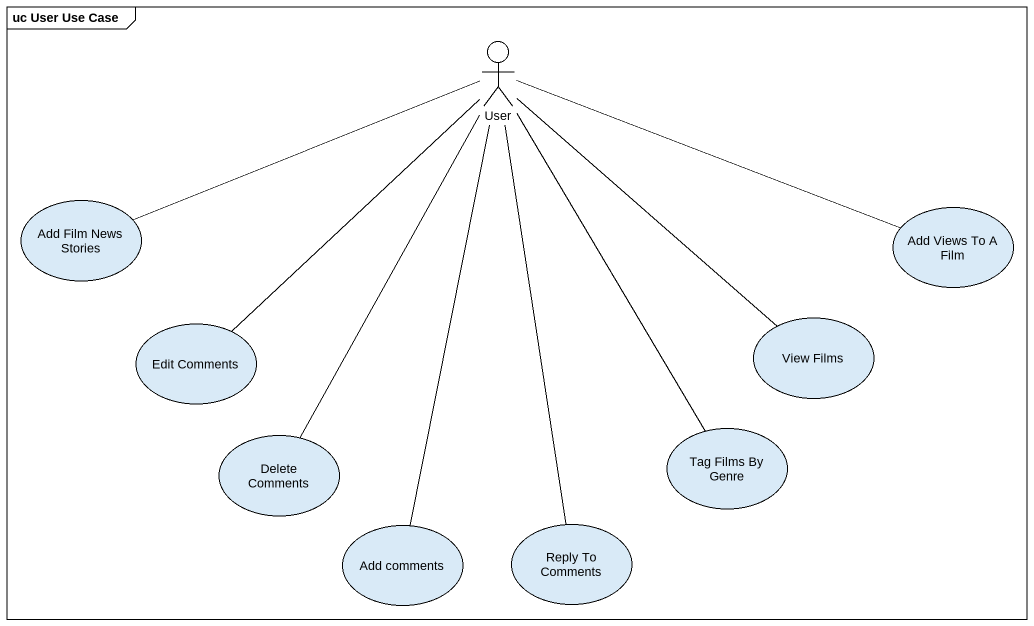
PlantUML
@startuml
mainframe uc User Use Case
actor User
usecase "Add Film News Stories" as Add_Film_News_Stories
usecase "Add Views To A Film" as Add_Views_To_A_Film
usecase "Edit Comments" as Edit_Comments
usecase "View Films" as View_Films
usecase "Tag Films By Genre" as Tag_Films_By_Genre
usecase "Delete Comments" as Delete_Comments
usecase "Add comments" as Add_comments
usecase "Reply To Comments" as Reply_To_Comments
User -right- Add_Views_To_A_Film
User -- View_Films
User -- Tag_Films_By_Genre
User -- Reply_To_Comments
Add_Film_News_Stories -right- User
Edit_Comments -up- User
Delete_Comments -up- User
Add_comments -up- User
@enduml
